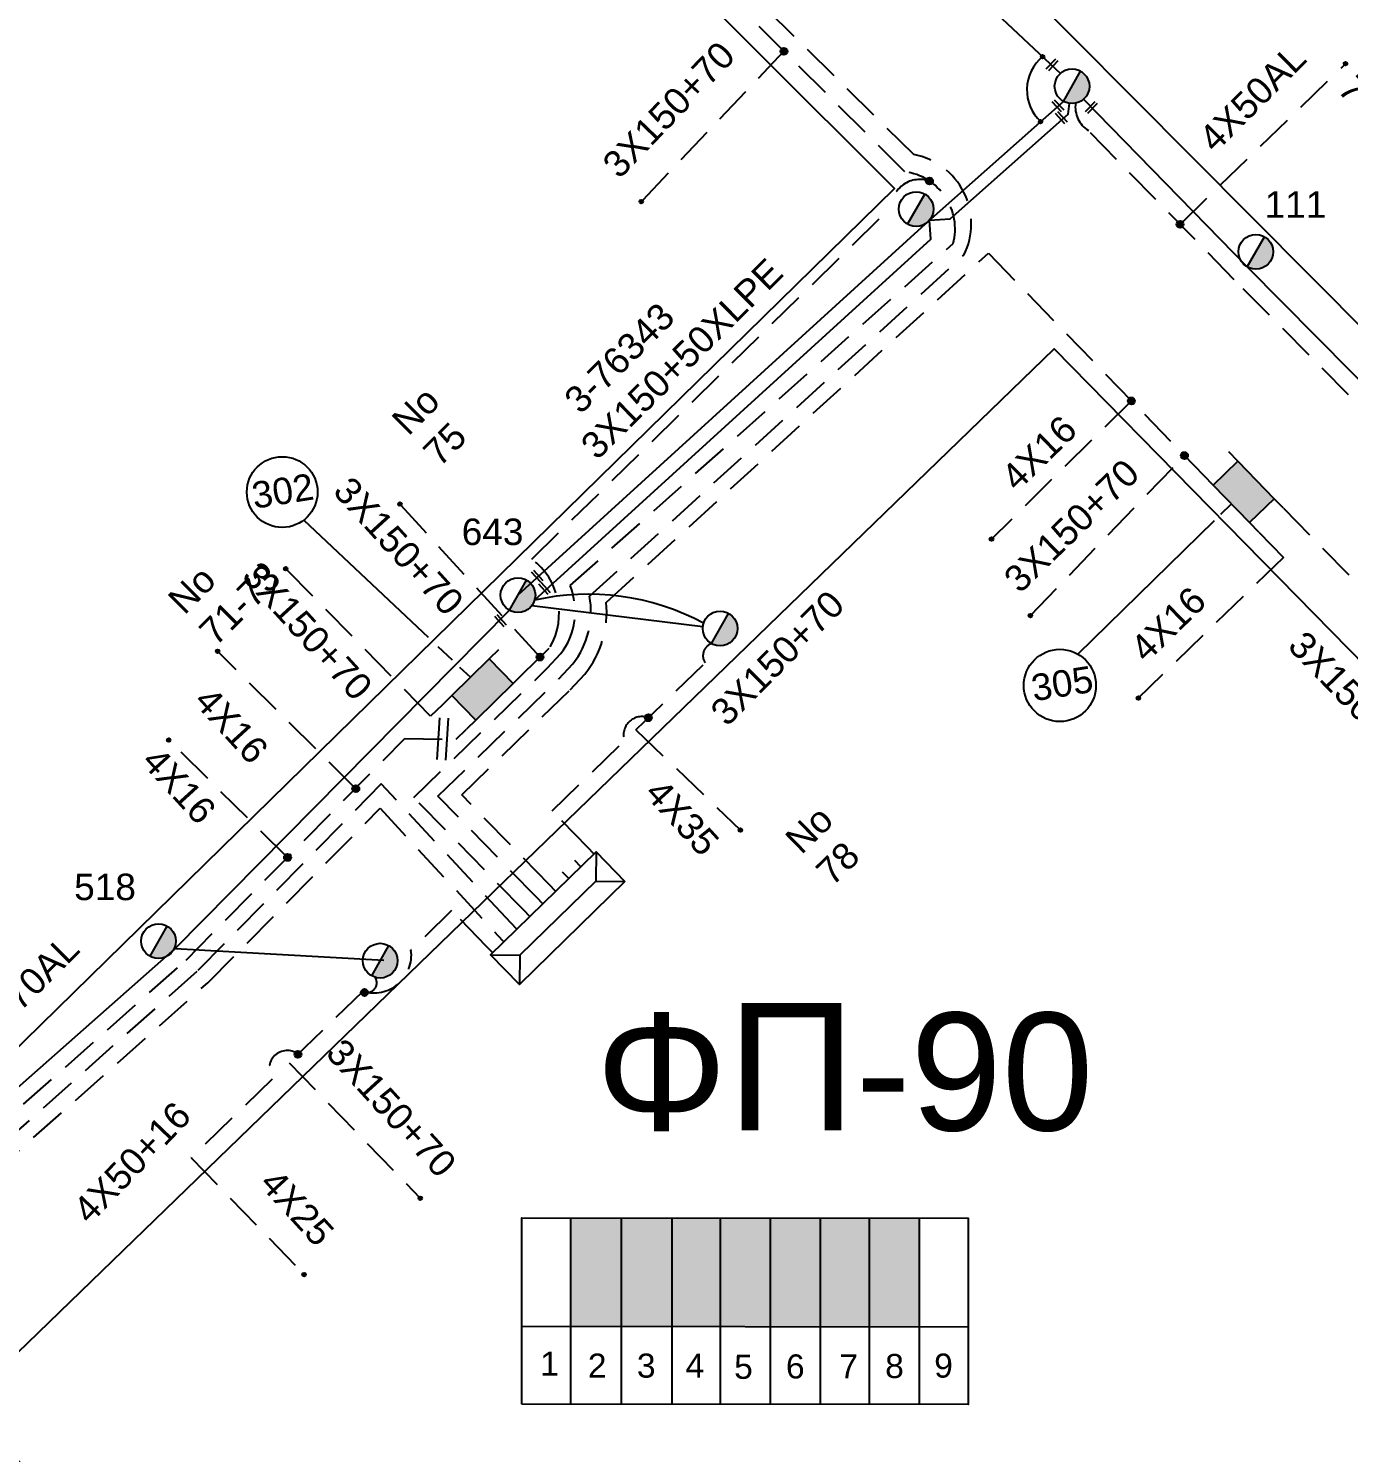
# Model space of a CAD drawing. Header units: millimetres. Extents: x 1421 to 13344, y 800 to 1949.
# Drawn here: x 11926.5 to 12016.2, y 1037.3 to 1134.1 of the extents above; entities that cross this region are included whole.
import ezdxf

# ---------------------------------------------------------------- set-up
doc = ezdxf.new("R2010")
doc.units = ezdxf.units.MM
doc.linetypes.add('DASHED', pattern=[19.05, 12.7, -6.35])
for name, color, linetype in [('Link Box 4 Διευθύνσεων', 7, 'Continuous'), ('Pillar OTE', 7, 'Continuous'), ('Άγνωστα', 7, 'Continuous'), ('Γυμνά εναέρια ΧΤ και ΦΟΠ (3Φ)   4x50+16AL', 7, 'Continuous'), ('Εναέρια παροχή ΧΤ 4x16', 7, 'SYN_LINE'), ('Εναέρια παροχή ΧΤ 4x25', 7, 'SYN_LINE'), ('Καλώδια ΧΤ   3x150+50CU', 7, 'DASHED'), ('Καλώδια ΧΤ   3x150+70AL', 7, 'DASHED'), ('Καλώδια ΧΤ   3x150AL+50CU', 7, 'DASHED'), ('Μηχανική τομή', 7, 'Continuous'), ('Στύλος ΦΜ', 7, 'Continuous'), ('Στύλος ΦΜ @ 1', 7, 'Continuous'), ('Συνδέσεις', 7, 'Continuous'), ('Συνεστραμμένα ΧΤ   3x70+54.6+25 AL', 7, 'SYN_LINE'), ('Τομή', 7, 'Continuous'), ('Υπογεια Καλωδια Δικτυου ΧΤ 4X25', 7, 'DASHED'), ('Υποσταθμός πόλεως', 7, 'Continuous'), ('Υπόβαθρο ΔΕΗ', 7, 'Continuous'), ('Υπόγεια καλώδια Παροχών ΧΤ   4x16AL', 7, 'DASHED'), ('Υπόγεια καλώδια Παροχών ΧΤ   4x50AL', 7, 'DASHED')]:
    doc.layers.add(name, color=color, linetype=linetype)
doc.styles.get("Standard").update_dxf_attribs({"font": 'ARIAL.TTF'})
doc.linetypes.add('SYN_LINE', pattern='A,0.5,-0.0001,["/\\/\\/\\/",Standard,S=0.1,R=0,X=0,Y=-0.05],-0.25', length=0.7501)

# ---------------------------------------------------------------- blocks, each defined once
blk = doc.blocks.new('LINK BOX 4 ΑΝΑΧΩΡΗΣΕΩΝ')
at = {"layer": 'Link Box 4 Διευθύνσεων', "ltscale": 40}
blk.add_hatch(color=256, dxfattribs=at).paths.add_polyline_path([(-3.54, 0), (-3.54, -4.67), (3.54, -4.67), (3.54, 0)])
for p, q in [((-3.54, 0), (-5.33, 0)), ((5.33, 0), (3.54, 0)), ((-3.54, -4.67), (-5.33, -4.67)), ((5.33, -4.67), (3.54, -4.67))]:
    blk.add_line(p, q, dxfattribs=at)
blk.add_lwpolyline([(-3.54, -4.67), (-3.54, 0), (3.54, 0), (3.54, -4.67)], close=True, dxfattribs=at)
blk = doc.blocks.new('ΥΠΑΡΧΩΝ ΤΣΙΜΕΝΤΕΝΙΟΣ ΣΤΥΛΟΣ')
at = {"layer": 'Στύλος ΦΜ'}
blk.add_hatch(color=7, dxfattribs=at).paths.add_polyline_path([(-1.29, -2.28, 0.574793), (2.62, 0, 0.268822), (1.3, 2.27)])
at = {"layer": 'Στύλος ΦΜ', "color": 7}
blk.add_line((-1.29, -2.28), (1.3, 2.27), dxfattribs=at)
blk.add_circle((0, 0), 2.62, dxfattribs=at)
at = {"layer": 'Στύλος ΦΜ', "flags": 4}
for tag, p in [('ΑΡΙΘΜΟΣ', (-4.68, 8.05)), ('ΤΥΠΟΣ', (-4.91, 3.03))]:
    blk.add_attdef(tag, p, '', height=4, dxfattribs=at)
blk = doc.blocks.new('ΥΠΟΣΤΑΘΜΟΣ ΠΟΛΕΩΣ 9 ΑΝΑΧΩΡΗΣΕΩΝ')
at = {"layer": 'Υποσταθμός πόλεως', "ltscale": 40}
for p, q in [((-9.63, -2.82), (-9.63, -4)), ((-7.12, -2.82), (-7.12, -4)), ((-4.84, -2.82), (-4.84, -4)), ((-2.36, -2.82), (-2.36, -4)), ((0.09, -2.82), (0.09, -4)), ((2.55, -2.82), (2.55, -4)), ((5.02, -2.82), (5.02, -4)), ((7.48, -2.82), (7.48, -4)), ((9.61, -2.82), (9.61, -4))]:
    blk.add_line(p, q, dxfattribs=at)
blk.add_lwpolyline([(-10.02, 2.82), (10.02, 2.82), (10.02, -2.82), (-10.02, -2.82)], close=True, dxfattribs=at)
for points in [[(-7.21, 0), (-10.02, 2.82)], [(7.21, 0), (10.02, 2.82)], [(-10.02, -2.82), (-7.21, 0)], [(-7.21, 0), (7.21, 0)], [(10.02, -2.82), (7.21, 0)]]:
    blk.add_lwpolyline(points, dxfattribs=at)
at = {"layer": 'Υποσταθμός πόλεως', "linetype": 'SYN_LINE', "ltscale": 40, "flags": 1}
for tag, p in [('ΜΕΤΑΣΧΗΜΑΤΙΣΜΟΣ', (10.79, 1.71)), ('ΙΣΧΥΣ', (10.77, -1.08)), ('ΑΡΙΘΜΟΣ', (10.89, -3.8))]:
    blk.add_attdef(tag, p, '', height=1.8, dxfattribs=at)
blk = doc.blocks.new('_ΣΥΝΔΕΣΗ')
at = {"layer": 'Συνδέσεις', "linetype": 'SYN_LINE', "ltscale": 40}
blk.add_hatch(color=256, dxfattribs=at).paths.add_polyline_path([(0.5, -0.01, 1), (-0.5, -0.01, 1)])
at = {"layer": 'Συνδέσεις'}
blk.add_circle((0, -0.01), 0.5, dxfattribs=at)
blk = doc.blocks.new('ΜΗΧΑΝΙΚΗ ΤΟΜΗ')
at = {"layer": 'Μηχανική τομή', "ltscale": 40}
for p, q in [((-1.89, 0.78), (1.89, 0.78)), ((1.89, 0), (-1.89, 0))]:
    blk.add_line(p, q, dxfattribs=at)
blk = doc.blocks.new('ΤΟΜΗ')
at = {"layer": 'Τομή', "ltscale": 40}
for p, q in [((-5.68, 0), (5.68, 0)), ((5.68, -2.33), (-5.68, -2.33))]:
    blk.add_line(p, q, dxfattribs=at)

msp = doc.modelspace()

# ---------------------------------------------------------------- hatches: boundary and pattern name
at = {"layer": 'Καλώδια ΧΤ   3x150+50CU', "linetype": 'DASHED', "ltscale": 0.2}
h = msp.add_hatch(color=85, dxfattribs=at)
h.dxf.hatch_style = 1
h.paths.add_polyline_path([(11966.75897, 1053.27045), (11963.31909, 1053.27067), (11963.31863, 1045.91008), (11966.75851, 1045.90674)])
h = msp.add_hatch(color=151, dxfattribs=at)
h.dxf.hatch_style = 1
h.paths.add_polyline_path([(11970.19853, 1053.27024), (11966.75897, 1053.27045), (11966.75851, 1045.90674), (11970.19807, 1045.9034)])
h = msp.add_hatch(color=173, dxfattribs=at)
h.dxf.hatch_style = 1
h.paths.add_polyline_path([(11973.49609, 1053.27003), (11970.19853, 1053.27024), (11970.19807, 1045.9034), (11973.49563, 1045.90019)])
h = msp.add_hatch(color=133, dxfattribs=at)
h.dxf.hatch_style = 1
h.paths.add_polyline_path([(11976.88209, 1053.26982), (11973.49609, 1053.27003), (11973.49563, 1045.90019), (11976.88163, 1045.89691)])
h = msp.add_hatch(color=6, dxfattribs=at)
h.dxf.hatch_style = 1
h.paths.add_polyline_path([(11980.27873, 1053.26961), (11976.88209, 1053.26982), (11976.88163, 1045.89691), (11980.27827, 1045.89361)])
h = msp.add_hatch(color=62, dxfattribs=at)
h.dxf.hatch_style = 1
h.paths.add_polyline_path([(11983.61578, 1053.2694), (11980.27873, 1053.26961), (11980.27827, 1045.89361), (11983.61532, 1045.89037)])
h = msp.add_hatch(color=30, dxfattribs=at)
h.dxf.hatch_style = 1
h.paths.add_polyline_path([(11987.00416, 1053.26919), (11983.61578, 1053.2694), (11983.61532, 1045.89037), (11987.0037, 1045.88708)])

# ---------------------------------------------------------------- linework, layer by layer
at = {"layer": 'Pillar OTE', "ltscale": 40}
for points in [[(11959.99039, 1040.63059), (11959.99118, 1053.27088), (11990.32426, 1053.26898), (11990.32346, 1040.60123), (11959.99039, 1040.63152)], [(11963.3183, 1040.62819), (11963.31909, 1053.27067)], [(11966.75817, 1040.62476), (11966.75897, 1053.27045)], [(11970.19774, 1040.62132), (11970.19853, 1053.27024)], [(11973.4953, 1040.61803), (11973.49609, 1053.27003)], [(11976.8813, 1040.61465), (11976.88209, 1053.26982)], [(11980.27794, 1040.61126), (11980.27873, 1053.26961)], [(11983.61499, 1040.60792), (11983.61578, 1053.2694)], [(11987.00336, 1040.60454), (11987.00416, 1053.26919)], [(11959.99072, 1045.91331), (11990.3238, 1045.88385)]]:
    msp.add_lwpolyline(points, dxfattribs=at)
at = {"layer": 'Άγνωστα', "color": 62, "linetype": 'DASHED', "ltscale": 0.2}
msp.add_lwpolyline([(11967.74036, 1086.43552), (11974.84327, 1079.62134)], dxfattribs=at)
at = {"layer": 'Άγνωστα', "color": 151}
msp.add_lwpolyline([(11936.43417, 1071.56709), (11950.61304, 1070.79462)], dxfattribs=at)
at = {"layer": 'Γυμνά εναέρια ΧΤ και ΦΟΠ (3Φ)   4x50+16AL', "color": 151, "linetype": 'Continuous', "ltscale": 0.2}
for points in [[(11939.81789, 1188.91989), (11956.55297, 1170.72369), (11979.96501, 1146.6204), (11996.57893, 1131.02219)], [(11913.06078, 1050.93753), (11936.43417, 1071.56709), (11959.14625, 1094.55791)]]:
    msp.add_lwpolyline(points, dxfattribs=at)
at = {"layer": 'Γυμνά εναέρια ΧΤ και ΦΟΠ (3Φ)   4x50+16AL', "color": 62, "linetype": 'Continuous', "ltscale": 0.2}
msp.add_lwpolyline([(11998.14731, 1129.2648), (12009.27944, 1117.88574), (12032.85911, 1094.08595), (12067.59935, 1060.61887)], dxfattribs=at)
at = {"layer": 'Εναέρια παροχή ΧΤ 4x16', "color": 173, "ltscale": 20}
for points in [[(11948.69093, 1082.45175), (11948.69093, 1082.45175)], [(11944.06606, 1077.77012), (11944.06606, 1077.77012)]]:
    msp.add_lwpolyline(points, dxfattribs=at)
at = {"layer": 'Καλώδια ΧΤ   3x150+50CU', "color": 133, "linetype": 'DASHED', "ltscale": 0.2}
msp.add_lwpolyline([(11960.99789, 1075.04355), (11954.27917, 1081.933), (11962.50072, 1089.88733), (11963.45997, 1090.91554, 0.21500375), (11964.58952, 1095.50334), (11990.0209, 1118.67776, 0.50046037), (11986.61711, 1125.50615), (11969.75915, 1142.18209, 0.61059745), (11964.57518, 1147.32988), (11957.10672, 1154.75702), (11959.27847, 1156.92961), (11959.27847, 1156.92961), (11947.47258, 1168.73232), (11939.13552, 1177.06716), (11942.77874, 1180.7218), (11941.90107, 1181.59631)], format="xyb", dxfattribs=at)
at = {"layer": 'Καλώδια ΧΤ   3x150+50CU', "color": 6, "linetype": 'DASHED', "ltscale": 0.2}
for points in [[(11963.26898, 1096.22682), (11989.30021, 1119.46865, 0.45113566), (11986.01224, 1124.34426), (11968.44207, 1141.8511, 0.78579818), (11964.2622, 1146.01589), (11935.73434, 1174.44092), (11935.19492, 1174.68361)], [(11960.03122, 1090.20766), (11961.91835, 1092.06083, 0.37785651), (11960.67307, 1098.03302), (11985.07886, 1121.93378, -0.50346721), (11987.68258, 1123.71675)], [(11961.71833, 1090.61724), (11962.64466, 1091.61016, 0.26668456), (11963.26898, 1096.22682, 0.22439495)]]:
    msp.add_lwpolyline(points, format="xyb", dxfattribs=at)
at = {"layer": 'Καλώδια ΧΤ   3x150+50CU', "color": 30, "linetype": 'DASHED', "ltscale": 0.2}
for points in [[(12046.48646, 1062.98297), (12054.84553, 1071.1713), (12032.27076, 1092.96968), (12008.39157, 1117.01052), (11998.48111, 1127.14081, -0.29215376), (11997.61099, 1128.99689)], [(11961.87251, 1075.89664), (11955.90546, 1082.01619), (11963.2831, 1089.15741), (11964.27234, 1090.21776, 0.19345587), (11965.72553, 1095.09118), (11991.68829, 1118.8052), (12006.34672, 1103.69297)], [(12011.73209, 1101.4936), (12027.98912, 1084.93165, -0.250964), (12027.99044, 1081.8259)]]:
    msp.add_lwpolyline(points, format="xyb", dxfattribs=at)
at = {"layer": 'Καλώδια ΧΤ   3x150+50CU', "color": 6, "linetype": 'DASHED', "ltscale": 0.2}
msp.add_lwpolyline([(11960.11664, 1074.184), (11952.64774, 1081.84143), (11961.71833, 1090.61724)], dxfattribs=at)
at = {"layer": 'Καλώδια ΧΤ   3x150+50CU', "color": 62, "linetype": 'DASHED', "ltscale": 0.2}
msp.add_lwpolyline([(11964.47475, 1078.4348), (11962.04723, 1080.92361), (11966.96628, 1085.68608, -0.63163056), (11968.5875, 1087.25569)], format="xyb", dxfattribs=at)
at = {"layer": 'Καλώδια ΧΤ   3x150+50CU', "color": 173, "linetype": 'DASHED', "ltscale": 0.2}
msp.add_lwpolyline([(11959.25541, 1073.29767), (11950.44174, 1082.75939), (11937.90732, 1070.01327), (11914.54156, 1049.27039, -0.62762417), (11909.37218, 1049.93845), (11905.90879, 1053.48916)], format="xyb", dxfattribs=at)
at = {"layer": 'Καλώδια ΧΤ   3x150+50CU', "color": 85, "linetype": 'DASHED', "ltscale": 0.2}
msp.add_lwpolyline([(11903.85905, 1058.93323), (11903.28725, 1059.51944, 0.51309628), (11900.26411, 1056.87593), (11909.27492, 1047.63794, 0.41134854), (11915.41408, 1048.61417), (11938.64389, 1069.23636), (11950.36716, 1081.10351), (11958.35207, 1072.46288)], format="xyb", dxfattribs=at)
at = {"layer": 'Καλώδια ΧΤ   3x150+50CU', "color": 151, "linetype": 'DASHED', "ltscale": 0.2}
msp.add_lwpolyline([(11957.58922, 1071.71882), (11955.21958, 1074.14829), (11952.45727, 1071.47391, -0.54528269), (11949.17924, 1068.66127)], format="xyb", dxfattribs=at)
at = {"layer": 'Καλώδια ΧΤ   3x150+70AL', "color": 6, "linetype": 'DASHED', "ltscale": 0.2}
for points in [[(11977.7982, 1132.52869), (11968.09609, 1122.31496)], [(11961.22361, 1091.37859), (11951.60746, 1101.86817)], [(11954.59408, 1088.13959), (11953.79105, 1087.35101), (11943.92667, 1097.39617)]]:
    msp.add_lwpolyline(points, dxfattribs=at)
at = {"layer": 'Καλώδια ΧΤ   3x150+70AL', "color": 30, "linetype": 'DASHED', "ltscale": 0.2}
msp.add_lwpolyline([(11994.54893, 1094.19402), (12005.01017, 1105.0709)], dxfattribs=at)
at = {"layer": 'Καλώδια ΧΤ   3x150+70AL', "color": 62, "linetype": 'DASHED', "ltscale": 0.2}
msp.add_lwpolyline([(11967.74036, 1086.43552), (11972.43785, 1090.98348, -0.48198692), (11972.87447, 1092.29454)], format="xyb", dxfattribs=at)
at = {"layer": 'Καλώδια ΧΤ   3x150+70AL', "color": 173, "linetype": 'DASHED', "ltscale": 0.2}
msp.add_lwpolyline([(11907.5796, 1055.11888), (11910.20588, 1052.42639, -0.61957212), (11914.74079, 1050.87806), (11937.17075, 1070.79018), (11952.0322, 1085.83403), (11955.53523, 1085.79258), (11956.22942, 1086.47428)], format="xyb", dxfattribs=at)
at = {"layer": 'Καλώδια ΧΤ   3x150+70AL', "color": 151, "linetype": 'DASHED', "ltscale": 0.2}
msp.add_lwpolyline([(11950.01799, 1069.62588, -0.77693066), (11949.17924, 1068.66127), (11944.17384, 1063.81521), (11953.07711, 1054.61921)], format="xyb", dxfattribs=at)
at = {"layer": 'Συνεστραμμένα ΧΤ   3x70+54.6+25 AL', "color": 151, "linetype": 'SYN_LINE', "ltscale": 15}
for points in [[(11987.41371, 1120.81563), (11996.78911, 1129.1253)], [(11960.66601, 1094.8711), (11972.28631, 1093.4609)]]:
    msp.add_lwpolyline(points, dxfattribs=at)
at = {"layer": 'Συνεστραμμένα ΧΤ   3x70+54.6+25 AL', "color": 62, "linetype": 'SYN_LINE', "ltscale": 8}
msp.add_lwpolyline([(11989.09704, 1121.1567), (11997.10708, 1128.25621), (11997.20808, 1128.9832)], dxfattribs=at)
at = {"layer": 'Συνεστραμμένα ΧΤ   3x70+54.6+25 AL', "color": 151, "linetype": 'SYN_LINE', "ltscale": 20}
msp.add_lwpolyline([(11959.73817, 1095.59622), (11987.41371, 1120.81563)], dxfattribs=at)
at = {"layer": 'Συνεστραμμένα ΧΤ   3x70+54.6+25 AL', "color": 62, "linetype": 'SYN_LINE', "ltscale": 20}
msp.add_lwpolyline([(11960.85346, 1095.23762), (11987.77983, 1119.77434), (11987.69623, 1121.06603), (11989.09704, 1121.1567), (11989.09704, 1121.1567)], dxfattribs=at)
at = {"layer": 'Συνεστραμμένα ΧΤ   3x70+54.6+25 AL', "color": 62, "linetype": 'SYN_LINE', "ltscale": 15}
msp.add_arc((11964.5155, 1079.20787), 16.44273, 61.6145006, 102.8685288, dxfattribs=at)
at = {"layer": 'Υπογεια Καλωδια Δικτυου ΧΤ 4X25', "color": 151, "linetype": 'DASHED', "ltscale": 0.2}
msp.add_lwpolyline([(11944.78803, 1064.40984, 0.84170641), (11943.02818, 1062.70601), (11937.51192, 1057.36535), (11945.1971, 1049.42749)], format="xyb", dxfattribs=at)
at = {"layer": 'Υπόβαθρο ΔΕΗ'}
for points in [[(12057.96327, 1072.6273), (11941.03003, 1190.20859), (11991.47587, 1239.0481), (12108.49558, 1121.96584), (12057.91147, 1072.67939)], [(11912.77689, 1052.17877), (11857.86404, 1107.65412), (11929.67179, 1178.72633), (11985.29876, 1123.19994), (11912.77689, 1052.17877)], [(11922.09142, 1040.61581), (11996.14841, 1112.31541), (12046.73207, 1060.78301), (11980.97714, 995.80187), (11963.34289, 997.46951), (11922.09142, 1040.61581)], [(12007.49008, 1101.08455), (12008.20177, 1101.78071)], [(11945.16702, 1100.67639), (11953.61524, 1092.71878)], [(11997.76872, 1091.57533), (12007.04535, 1100.64953)], [(11954.27832, 1092.0942), (11955.25054, 1091.17845)], [(11955.76334, 1090.69542), (11956.49498, 1090.00628)]]:
    msp.add_lwpolyline(points, dxfattribs=at)
for centre, radius in [((11943.70736, 1102.58397), 2.40197), ((11996.54638, 1089.4489), 2.45271)]:
    msp.add_circle(centre, radius, dxfattribs=at)
msp.add_arc((11997.2635, 1129.90011), 2.95703, 130.0186986, 226.6965418, dxfattribs=at)
at = {"layer": 'Υπόγεια καλώδια Παροχών ΧΤ   4x16AL', "color": 30, "linetype": 'DASHED', "ltscale": 0.2}
for points in [[(12001.40662, 1108.78601), (11991.827, 1099.31795)], [(12010.05683, 1099.86845), (12011.73051, 1098.14316), (12001.80718, 1088.51668)]]:
    msp.add_lwpolyline(points, dxfattribs=at)
at = {"layer": 'Υπόγεια καλώδια Παροχών ΧΤ   4x16AL', "color": 173, "linetype": 'DASHED', "ltscale": 0.2}
for points in [[(11948.69093, 1082.45175), (11939.33369, 1091.7507)], [(11944.06606, 1077.77012), (11935.90869, 1085.82151)]]:
    msp.add_lwpolyline(points, dxfattribs=at)
at = {"layer": 'Υπόγεια καλώδια Παροχών ΧΤ   4x50AL', "color": 30, "ltscale": 0.2}
msp.add_lwpolyline([(12004.71148, 1120.77223), (12015.888, 1131.61875)], dxfattribs=at)

# ---------------------------------------------------------------- block references
at = {"layer": 'Link Box 4 Διευθύνσεων'}
for p, xscale, yscale, zscale, rotation in [((12009.87703, 1103.40586), 0.4999999999999998, 0.4999999999999998, 0.4999999999999998, 314.1300576611985), ((11956.49498, 1090.00628), 0.4999999999999999, 0.4999999999999999, 0.4999999999999999, 44.47976931159944)]:
    msp.add_blockref('LINK BOX 4 ΑΝΑΧΩΡΗΣΕΩΝ', p, dxfattribs=dict(at, xscale=xscale, yscale=yscale, zscale=zscale, rotation=rotation))
at = {"layer": 'Μηχανική τομή'}
for p, xscale, yscale, zscale, rotation in [((11996.09123, 1131.54963), 0.249999999999919, 0.249999999999919, 0.249999999999919, 46.31432820790719), ((11996.34245, 1128.75597), 0.2500000000001928, 0.2500000000001928, 0.2500000000001928, 312.6268794242704), ((11998.75486, 1128.64377), 0.249999999999919, 0.249999999999919, 0.249999999999919, 46.31432820790719), ((11996.56727, 1127.95255), 0.2500000000001928, 0.2500000000001928, 0.2500000000001928, 312.6268794242704), ((11960.95962, 1096.80391), 0.2500000000001928, 0.2500000000001928, 0.2500000000001928, 312.6268794242704), ((11961.45828, 1095.97539), 0.2500000000001928, 0.2500000000001928, 0.2500000000001928, 312.6268794242704), ((11958.46275, 1093.77839), 0.2500000000001928, 0.2500000000001928, 0.2500000000001928, 312.6268794242704)]:
    msp.add_blockref('ΜΗΧΑΝΙΚΗ ΤΟΜΗ', p, dxfattribs=dict(at, xscale=xscale, yscale=yscale, zscale=zscale, rotation=rotation))
at = {"layer": 'Στύλος ΦΜ @ 1', "ltscale": 40, "xscale": 0.4499999999998181, "yscale": 0.4499999999998181, "zscale": 0.4499999999998181}
for p in [(11997.37015, 1130.14977), (11986.78386, 1121.81083), (11973.4555, 1093.31901), (11950.36735, 1070.75064)]:
    msp.add_blockref('ΥΠΑΡΧΩΝ ΤΣΙΜΕΝΤΕΝΙΟΣ ΣΤΥΛΟΣ', p, dxfattribs=at)
at = {"layer": 'Στύλος ΦΜ @ 1', "ltscale": 40}
ref = msp.add_blockref('ΥΠΑΡΧΩΝ ΤΣΙΜΕΝΤΕΝΙΟΣ ΣΤΥΛΟΣ', (12009.86047, 1118.91021), dxfattribs=dict(at, xscale=0.4499999999998181, yscale=0.4499999999998181, zscale=0.4499999999998181))
ref.add_attrib('ΤΥΠΟΣ', '111', (12010.45836, 1121.22099), dxfattribs={"layer": 'Στύλος ΦΜ', "height": 1.8, "flags": 4})
ref = msp.add_blockref('ΥΠΑΡΧΩΝ ΤΣΙΜΕΝΤΕΝΙΟΣ ΣΤΥΛΟΣ', (11959.72728, 1095.58238), dxfattribs=dict(at, xscale=0.4499999999998181, yscale=0.4499999999998181, zscale=0.4499999999998181))
ref.add_attrib('ΤΥΠΟΣ', '643', (11955.90255, 1098.98618), dxfattribs={"layer": 'Στύλος ΦΜ', "height": 1.8, "flags": 4})
ref = msp.add_blockref('ΥΠΑΡΧΩΝ ΤΣΙΜΕΝΤΕΝΙΟΣ ΣΤΥΛΟΣ', (11935.30629, 1072.08204), dxfattribs=dict(at, xscale=0.4499999999998181, yscale=0.4499999999998181, zscale=0.4499999999998181))
ref.add_attrib('ΤΥΠΟΣ', '518', (11929.57077, 1074.86309), dxfattribs={"layer": 'Στύλος ΦΜ', "height": 1.8, "flags": 4})
at = {"layer": 'Συνδέσεις'}
for p, xscale, yscale, zscale in [((11977.7982, 1132.52869), 0.4777242751394019, 0.4777242751394019, 0.4777242751394019), ((11995.36832, 1132.1582), 0.25, 0.25, 0.25), ((12015.96121, 1131.6911), 0.25, 0.25, 0.25), ((11995.23568, 1127.74845), 0.25, 0.25, 0.25), ((11987.68258, 1123.71675), 0.4777242751394019, 0.4777242751394019, 0.4777242751394019), ((11968.10035, 1122.31923), 0.25, 0.25, 0.25), ((12004.71148, 1120.77223), 0.4777242751394019, 0.4777242751394019, 0.4777242751394019), ((12001.40662, 1108.78601), 0.4777242751394019, 0.4777242751394019, 0.4777242751394019), ((12005.01017, 1105.0709), 0.4777242751394019, 0.4777242751394019, 0.4777242751394019), ((11951.70185, 1101.76597), 0.25, 0.25, 0.25), ((11991.90021, 1099.3903), 0.25, 0.25, 0.25), ((11943.94551, 1097.37699), 0.25, 0.25, 0.25), ((11994.54893, 1094.19402), 0.25, 0.25, 0.25), ((11939.31309, 1091.77104), 0.25, 0.25, 0.25), ((11961.22361, 1091.37859), 0.4777242751394019, 0.4777242751394019, 0.4777242751394019), ((12001.88737, 1088.59447), 0.25, 0.25, 0.25), ((11968.5875, 1087.25569), 0.4777242751394019, 0.4777242751394019, 0.4777242751394019), ((11935.99383, 1085.73748), 0.25, 0.25, 0.25), ((11948.70687, 1082.43592), 0.4777242751394019, 0.4777242751394019, 0.4777242751394019), ((11974.84327, 1079.62134), 0.25, 0.25, 0.25), ((11944.06811, 1077.76809), 0.4777242751394019, 0.4777242751394019, 0.4777242751394019), ((11949.29832, 1068.59263), 0.4777242751394019, 0.4777242751394019, 0.4777242751394019), ((11944.77617, 1064.39836), 0.4777242751394019, 0.4777242751394019, 0.4777242751394019), ((11953.08341, 1054.6127), 0.25, 0.25, 0.25), ((11945.1971, 1049.42749), 0.25, 0.25, 0.25)]:
    msp.add_blockref('_ΣΥΝΔΕΣΗ', p, dxfattribs=dict(at, xscale=xscale, yscale=yscale, zscale=zscale))
at = {"layer": 'Τομή', "xscale": 0.2500000000000557, "yscale": 0.2500000000000557, "zscale": 0.2500000000000557, "rotation": 266.3054486218056}
msp.add_blockref('ΤΟΜΗ', (11954.89742, 1085.80013), dxfattribs=at)
at = {"layer": 'Υποσταθμός πόλεως', "xscale": 0.4999999999999999, "yscale": 0.4999999999999999, "zscale": 0.4999999999999999, "rotation": 224.2858184724517}
msp.add_blockref('ΥΠΟΣΤΑΘΜΟΣ ΠΟΛΕΩΣ 9 ΑΝΑΧΩΡΗΣΕΩΝ', (11962.42631, 1073.64159), dxfattribs=at)

# ---------------------------------------------------------------- texts
at = {"ltscale": 30, "char_height": 1.63441, "width": 11.2572904, "attachment_point": 1}
for s, insert in [('1', (11961.23655, 1044.19191)), ('2', (11964.47502, 1044.05845)), ('3', (11967.8056, 1044.05845)), ('4', (11971.10911, 1044.05845)), ('5', (11974.41262, 1043.97727)), ('6', (11977.93275, 1044.00433)), ('7', (11981.5612, 1044.00433)), ('8', (11984.67515, 1044.03139)), ('9', (11988.00574, 1044.05845))]:
    msp.add_mtext(s, dxfattribs=dict(at, insert=insert))
at = {"layer": 'Άγνωστα', "color": 7, "char_height": 1.8, "attachment_point": 1}
for s, insert, rotation in [('3X150+70', (11965.31785, 1125.03983), 46.1299068), ('3X150+50XLPE', (11963.8351, 1105.97283), 44.707217), ('302', (11941.52563, 1103.22085), 9.0165632), ('3X150+70', (11992.57538, 1096.92347), 44.2624859), ('3X150+70', (11948.40959, 1103.78998), 312.3188017), ('3X150+70', (11942.21063, 1098.0224), 312.3188017), ('3X150+70', (11972.65217, 1087.85488), 45.2958627), ('3X150+70', (12013.24157, 1093.29785), 313.9290009), ('305', (11994.48657, 1090.1461), 9.0165632), ('4X35', (11969.58271, 1083.27129), 312.3188017), ('3X150+70', (11947.91365, 1065.61606), 312.3188017), ('4X50+16', (11929.33248, 1054.01028), 46.2596131)]:
    msp.add_mtext_dynamic_manual_height_columns(s, width=1.8, gutter_width=12.5, heights=[0.04535], dxfattribs=dict(at, insert=insert, rotation=rotation))
at = {"layer": 'Άγνωστα', "color": 7}
note = msp.add_mtext_dynamic_manual_height_columns('No ', width=1.8, gutter_width=1.5055, heights=[0.04535, 0], dxfattribs=dict(at, insert=(12016.78029, 1135.53265), char_height=1.8, attachment_point=1, rotation=311.1190467))
for column, words in zip(note.columns.linked_columns, ['7']):
    column.text = words
note = msp.add_mtext_dynamic_manual_height_columns('No ', width=1.8, gutter_width=1.68484, heights=[0.04535, 0], dxfattribs=dict(at, insert=(11948.54024, 1105.15517), char_height=1.8, attachment_point=1, rotation=44.9847895))
for column, words in zip(note.columns.linked_columns, ['75']):
    column.text = words
note = msp.add_mtext_dynamic_manual_height_columns('No ', width=1.8, gutter_width=1.72644, heights=[0.04535, 0], dxfattribs=dict(at, insert=(11933.29607, 1092.95949), char_height=1.8, attachment_point=1, rotation=44.9847895))
for column, words in zip(note.columns.linked_columns, ['71-73']):
    column.text = words
note = msp.add_mtext_dynamic_manual_height_columns('No ', width=1.8, gutter_width=1.85934, heights=[0.04535, 0], dxfattribs=dict(at, insert=(11975.10759, 1076.6317), char_height=1.8, attachment_point=1, rotation=44.2624859))
for column, words in zip(note.columns.linked_columns, ['78']):
    column.text = words
at = {"layer": 'Εναέρια παροχή ΧΤ 4x16', "color": 7, "char_height": 1.8, "attachment_point": 1}
for insert, rotation in [((11992.38535, 1103.84528), 44.2624859), ((12001.15911, 1092.21338), 44.2624859), ((11938.94863, 1089.52533), 312.3188017), ((11935.39466, 1085.42382), 312.3188017)]:
    msp.add_mtext_dynamic_manual_height_columns('4X16', width=1.8, gutter_width=12.5, heights=[0.04535], dxfattribs=dict(at, insert=insert, rotation=rotation))
at = {"layer": 'Εναέρια παροχή ΧΤ 4x25', "color": 7, "insert": (11943.41732, 1056.75468), "char_height": 1.8, "attachment_point": 1, "rotation": 312.3188017}
msp.add_mtext_dynamic_manual_height_columns('4X25', width=1.8, gutter_width=12.5, heights=[0.04535], dxfattribs=at)
at = {"layer": 'Καλώδια ΧΤ   3x150+70AL', "color": 7, "insert": (11918.45524, 1062.34204), "char_height": 1.8, "attachment_point": 1, "rotation": 44.9847895}
msp.add_mtext_dynamic_manual_height_columns('3X150+70AL', width=1.8, gutter_width=12.5, heights=[0.04535], dxfattribs=at)
at = {"layer": 'Καλώδια ΧΤ   3x150AL+50CU', "color": 7, "insert": (11962.70842, 1109.07783), "char_height": 1.8, "attachment_point": 1, "rotation": 44.9847895}
msp.add_mtext_dynamic_manual_height_columns('3-76343', width=1.8, gutter_width=12.5, heights=[0.04535], dxfattribs=at)
at = {"layer": 'Υπόβαθρο ΔΕΗ', "insert": (11965.01631, 1067.88164), "char_height": 8, "attachment_point": 1}
msp.add_mtext_dynamic_manual_height_columns('Φ{\\H1.0833x;Π}-90', width=84.657329, gutter_width=12.5, heights=[0], dxfattribs=at)
at = {"layer": 'Υπόγεια καλώδια Παροχών ΧΤ   4x50AL', "color": 7, "insert": (12005.81606, 1126.83711), "char_height": 1.8, "attachment_point": 1, "rotation": 44.9799402}
msp.add_mtext_dynamic_manual_height_columns('4X50AL', width=1.8, gutter_width=12.5, heights=[0.04535], dxfattribs=at)

doc.saveas('drawing.dxf')
